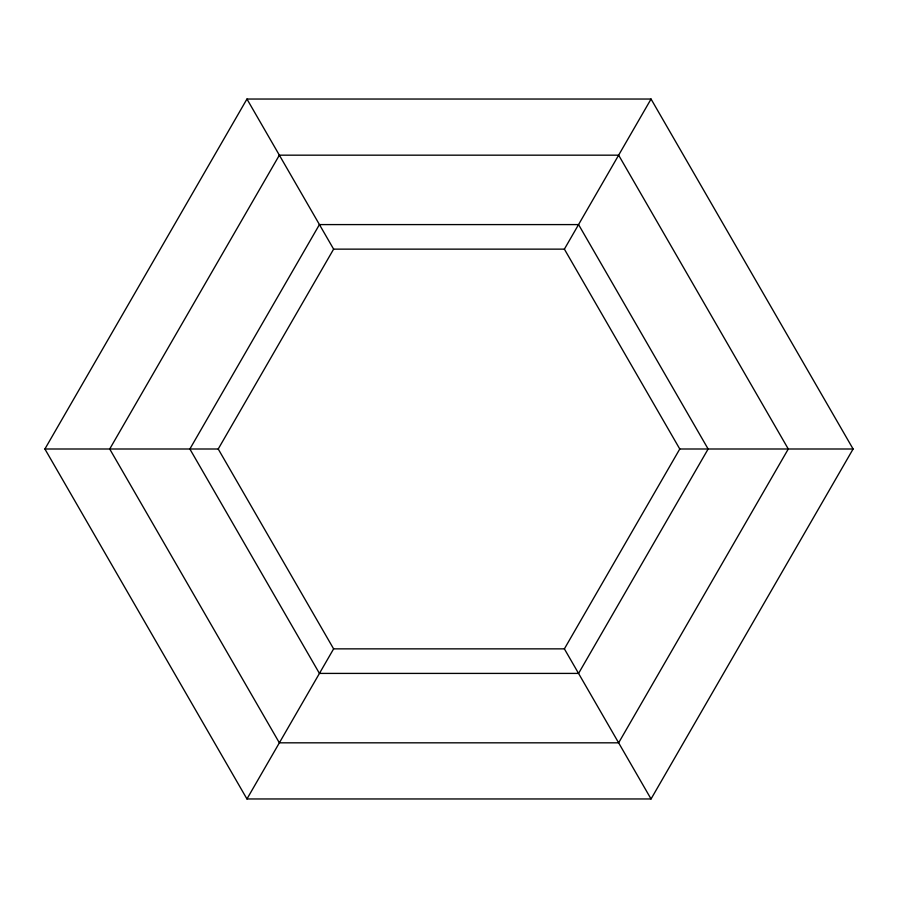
<?xml version="1.0" encoding="UTF-8"?>
<svg xmlns="http://www.w3.org/2000/svg" width="898" height="898" viewBox="0 0 898 898"><rect width="100%" height="100%" fill="white"/><g stroke="black" fill="none" stroke-linecap="round" stroke-linejoin="round"><path stroke-width="1.35" d="M44.9 449L246.95 99.038L651.05 99.038L853.1 449L651.05 798.962L246.95 798.962L44.9 449L218.225 449L333.618 249.139L564.382 249.139L679.775 449L564.382 648.861L333.618 648.861L218.225 449M246.95 798.962L333.618 648.861M564.382 249.139L651.05 99.038M679.775 449L853.1 449M246.95 99.038L333.618 249.139M564.382 648.861L651.05 798.962M279.357 155.174L109.713 449L279.357 742.826L618.643 742.826L788.287 449L618.643 155.174L279.357 155.174M319.43 224.59L189.871 449L319.43 673.41L578.57 673.41L708.129 449L578.57 224.59L319.43 224.59"/></g></svg>
